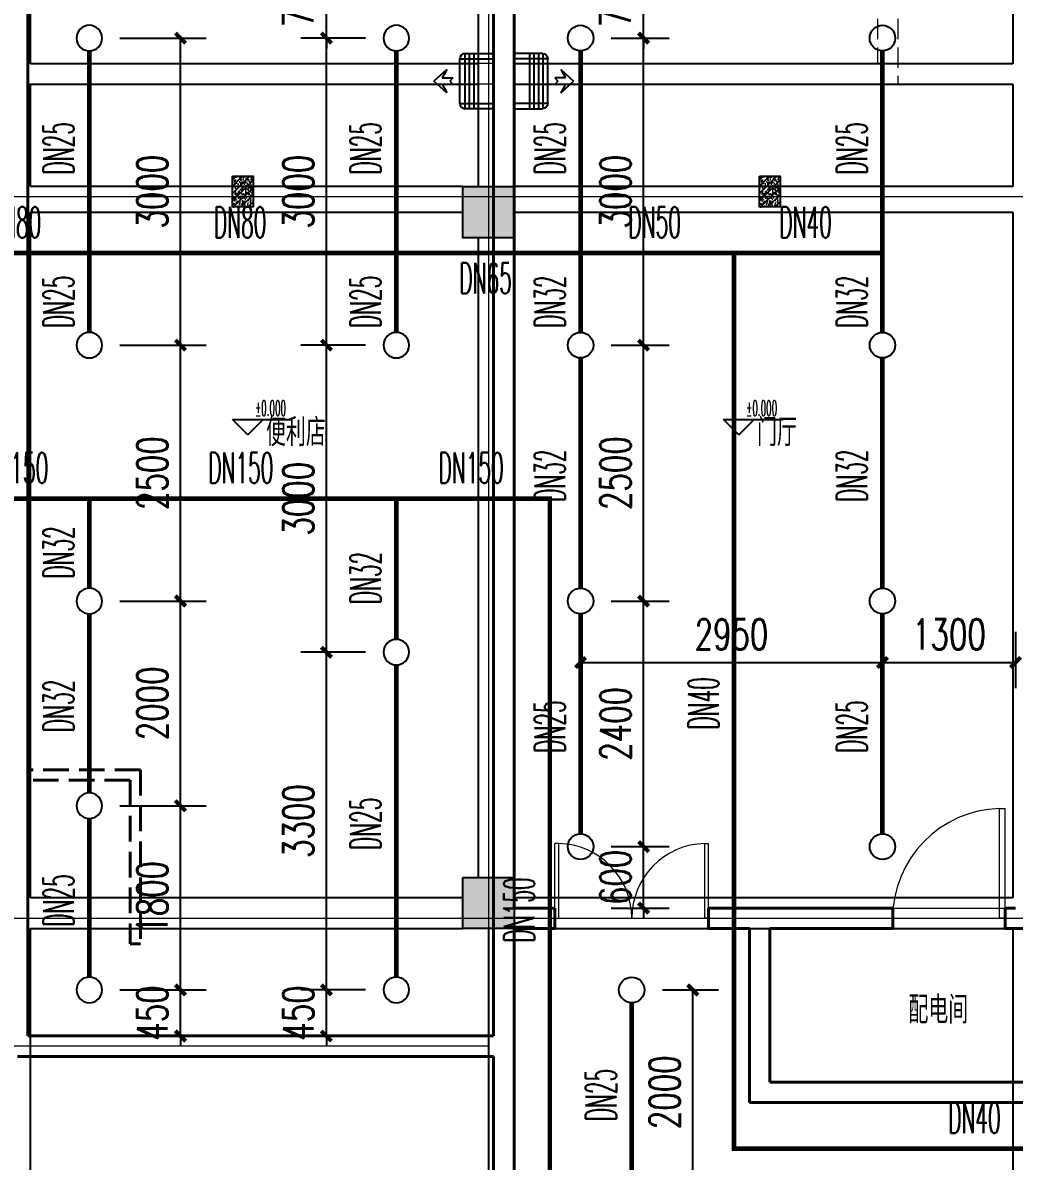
# Model space of a CAD drawing. Extents: x 1031190 to 1725648, y 733081 to 1571294.
# Drawn here: x 1133467 to 1143154, y 1141532 to 1152656 of the extents above; entities that cross this region are included whole.
import ezdxf

# ---------------------------------------------------------------- set-up
doc = ezdxf.new("R2010")
doc.units = 0
doc.header["$LTSCALE"] = 1000
doc.header["$MEASUREMENT"] = 0
for name, pattern in [('__DASH', [0.35, 0.25, -0.1]), ('ACAD_ISO10W100', [18.5, 12, -3, 0.5, -3]), ('DASH', [0.35, 0.25, -0.1]), ('DOTE', [2.42, 2, -0.2, 0.02, -0.2])]:
    doc.linetypes.add(name, pattern=pattern)
for name, color, linetype in [('A-AC', 8, 'Continuous'), ('BEAM', 4, 'Continuous'), ('DIM_ELEV', 3, 'Continuous'), ('EQUIP_不分区喷淋', 7, 'Continuous'), ('PIPE-不分区喷淋', 6, 'ZP'), ('PUB_TEXT', 4, 'Continuous'), ('S-COLU-HATCH', 30, 'Continuous'), ('S-COLU-LINE1', 6, 'Continuous'), ('TEXT_不分区喷淋', 7, 'Continuous'), ('TWT_DIM', 3, 'Continuous')]:
    doc.layers.add(name, color=color, linetype=linetype)
for name, color, linetype, lineweight in [('DOTE', 19, 'DOTE', 9), ('WALL', 9, 'Continuous', 40), ('WINDOW', 8, 'Continuous', 15), ('平面-看线', 45, 'Continuous', 15)]:
    doc.layers.add(name, color=color, linetype=linetype, lineweight=lineweight)
doc.styles.add('_TCH_DIM', font='SIMPLEX.shx', dxfattribs={"width": 0.6, "oblique": 10, "bigfont": 'hztxt.shx'})
doc.styles.add('_TCH_DIM_T3', font='SIMPLEX', dxfattribs={"width": 0.705882, "bigfont": 'GBCBIG'})
doc.styles.add('_TWT_PIPEDN', font='SIMPLEX.shx', dxfattribs={"width": 0.6, "oblique": 10, "height": 3, "bigfont": 'HZTXT.shx'})
doc.styles.get("Standard").update_dxf_attribs({"font": 'gbenor.shx', "bigfont": 'gbcbig.shx'})
doc.linetypes.add('ZP', pattern='A,3,-0.2,["ZP",Standard,S=0.25,R=0,X=-0.1,Y=-0.115],-0.35', length=3.55)
doc.dimstyles.new('_TWT_ARCH&&100', dxfattribs={"dimtxt": 297.5, "dimasz": 100, "dimexe": 250, "dimexo": 300, "dimgap": 126.25, "dimtad": 1, "dimdec": 0, "dimzin": 0, "dimdsep": 46, "dimtxsty": '_TCH_DIM_T3', "dimblk": 'ARCHTICK', "dimcen": 0.09, "dimclrt": 7, "dimazin": 2, "dimtfac": 1, "dimtdec": 0, "dimtix": 1, "dimtmove": 2, "dimatfit": 3, "dimfxl": 0, "dimtolj": 1, "dimtzin": 0, "dimarcsym": 0})

# ---------------------------------------------------------------- blocks, each defined once
blk = doc.blocks.new('A$C1F291256')
at = {"layer": 'BEAM', "linetype": 'ByBlock'}
h = blk.add_hatch(dxfattribs=at)
h.set_pattern_fill('ARMORED', color=2, scale=10, style=0)
h.set_pattern_definition([(50, (-1621721.564, 477805.3), (71.7260183, -6.2752135), [7.5, -82.5]), (355, (-1621721.56, 477805.3), (-13.8751334, 75.2192134), [6, -66]), (100.4514, (-1621715.587, 477804.78), (57.8509382, 68.9439542), [6.374019, -70.1142112]), (46.1842, (-1621721.56, 477825.3), (106.724105, -16.5519014), [11.25, -123.75]), (96.6356, (-1621712.67, 477823.92), (93.4662706, 97.411787), [9.561029, -105.1713]), (351.1842, (-1621721.56, 477825.3), (93.4661945, 97.41186), [9, -99]), (21, (-1621711.564, 477820.3), (59.6907052, -40.261889), [7.5, -82.5]), (326, (-1621711.56, 477820.3), (24.3315332, 72.5150045), [6, -66]), (71.4514, (-1621706.59, 477816.95), (84.0222629, 32.2530497), [6.374019, -70.1142112]), (37.5, (-1621721.564, 477805.302), (1.21598553, 33.2893854), [0, -65.2, 0, -67, 0, -66.25]), (7.5, (-1621721.564, 477805.302), (26.30695374, 39.4411712), [0, -38.2, 0, -63.7, 0, -25.25]), (327.5, (-1621743.864, 477805.302), (53.3822436, -2.25548717), [0, -25, 0, -78, 0, -103.5]), (317.5, (-1621753.864, 477805.3), (58.3186169, 10.0104982), [0, -32.5, 0, -51.8, 0, -73.5]), (45, (-1621721.564, 477805.3), (-35.355339, 35.355339), [])])
h.paths.add_polyline_path([(22900, 200), (22900, -100), (23100, -100), (23100, 200)])
h = blk.add_hatch(dxfattribs=at)
h.set_pattern_fill('ARMORED', color=2, scale=10, style=0)
h.set_pattern_definition([(50, (-1616571.62, 477805.3), (71.7260183, -6.2752135), [7.5, -82.5]), (355, (-1616571.62, 477805.3), (-13.8751334, 75.2192134), [6, -66]), (100.4514, (-1616565.64, 477804.78), (57.8509382, 68.9439542), [6.374019, -70.1142112]), (46.1842, (-1616571.62, 477825.3), (106.724105, -16.5519014), [11.25, -123.75]), (96.6356, (-1616562.72, 477823.92), (93.4662706, 97.411787), [9.561029, -105.1713]), (351.1842, (-1616571.62, 477825.3), (93.4661945, 97.41186), [9, -99]), (21, (-1616561.62, 477820.3), (59.6907052, -40.261889), [7.5, -82.5]), (326, (-1616561.62, 477820.3), (24.3315332, 72.5150045), [6, -66]), (71.4514, (-1616556.644, 477816.95), (84.0222629, 32.2530497), [6.374019, -70.1142112]), (37.5, (-1616571.618, 477805.302), (1.21598553, 33.2893854), [0, -65.2, 0, -67, 0, -66.25]), (7.5, (-1616571.62, 477805.302), (26.30695374, 39.4411712), [0, -38.2, 0, -63.7, 0, -25.25]), (327.5, (-1616593.918, 477805.302), (53.3822436, -2.25548717), [0, -25, 0, -78, 0, -103.5]), (317.5, (-1616603.92, 477805.3), (58.3186169, 10.0104982), [0, -32.5, 0, -51.8, 0, -73.5]), (45, (-1616571.62, 477805.3), (-35.355339, 35.355339), [])])
h.paths.add_polyline_path([(28050, 200), (28050, -100), (28250, -100), (28250, 200)])
at = {"layer": 'BEAM'}
h = blk.add_hatch(color=256, dxfattribs=at)
h.dxf.hatch_style = 1
h.paths.add_polyline_path([(25150, 100), (25650, 100), (25650, -400), (25150, -400)])
h = blk.add_hatch(color=256, dxfattribs=at)
h.dxf.hatch_style = 1
h.paths.add_polyline_path([(25150, -6650), (25650, -6650), (25650, -7150), (25150, -7150)])
for p, q in [((20925, 1300), (20925, 2250)), ((25300, 2250), (25300, 1300)), ((25650, 1300), (25650, 2250)), ((30525, 2250), (30525, 1300)), ((25300, 1300), (20925, 1300)), ((30525, 1300), (25650, 1300)), ((20925, 100), (20925, 1100)), ((20925, 1100), (25300, 1100)), ((25300, 1100), (25300, 100)), ((25650, 100), (25650, 1100)), ((25650, 1100), (30525, 1100)), ((30525, 1100), (30525, 100)), ((25151, 100), (20925, 100)), ((30525, 100), (25651, 100)), ((20925, -150), (25151, -150)), ((20925, -6850), (20925, -150)), ((25651, -150), (30525, -150)), ((30525, -150), (30525, -4600)), ((25300, -400), (25300, -6650)), ((25650, -6650), (25650, -400)), ((30525, -4600), (30525, -6850)), ((25151, -6850), (20925, -6850)), ((30525, -6850), (25651, -6850)), ((20925, -7150), (25151, -7150)), ((20925, -10575), (20925, -7150)), ((25400, -7150), (25400, -10575)), ((25650, -10575), (25650, -7150)), ((25651, -7150), (30525, -7150)), ((30525, -7150), (30525, -10575))]:
    blk.add_line(p, q, dxfattribs=at)
at = {"layer": 'BEAM', "color": 2, "linetype": 'ByBlock'}
for points in [[(22900, 200), (23100, 200), (23100, -100), (22900, -100)], [(28050, 200), (28250, 200), (28250, -100), (28050, -100)]]:
    blk.add_lwpolyline(points, close=True, dxfattribs=at)
at = {"layer": 'BEAM'}
for points in [[(25150, 100), (25650, 100), (25650, -400), (25150, -400)], [(25150, -6650), (25650, -6650), (25650, -7150), (25150, -7150)]]:
    blk.add_lwpolyline(points, close=True, dxfattribs=at)
blk = doc.blocks.new('QER5Y5WE3')
for p, q in [((-194, 188), (-1, 388)), ((72, 389), (-156, 153)), ((360, -17), (-29, 359)), ((389, 14), (0, 389)), ((72, 389), (387, 86)), ((236, 408), (404, 419)), ((326, 383), (236, 408)), ((326, 383), (253, 308)), ((372, 340), (299, 264)), ((399, 251), (372, 340)), ((399, 251), (404, 419)), ((292, -73), (-90, 296)), ((321, -43), (-61, 326)), ((297, 307), (253, 308)), ((299, 264), (297, 307)), ((194, -188), (-194, 188)), ((387, 86), (159, -151)), ((388, 13), (194, -188))]:
    blk.add_line(p, q)
for centre, start, end in [((36, 352), 46.0154, 136.0154), ((351, 49), 316.0154, 46.0154)]:
    blk.add_arc(centre, 51.3, start, end)
blk = doc.blocks.new('1241241')
at = {"layer": 'WALL', "color": 251, "linetype": '__DASH'}
for p, q in [((1100, 2600), (0, 2600)), ((0, 2500), (0, 2600)), ((1100, 2600), (1100, 900)), ((1000, 2500), (0, 2500)), ((1000, 2500), (1000, 900)), ((1100, 900), (1000, 900))]:
    blk.add_line(p, q, dxfattribs=at)
blk = doc.blocks.new('rewerwer')
at = {"layer": 'S-COLU-HATCH'}
h = blk.add_hatch(color=8, dxfattribs=at)
h.dxf.hatch_style = 1
h.paths.add_polyline_path([(1318338, 1151056), (1318838, 1151056), (1318838, 1150556), (1318338, 1150556)])
h = blk.add_hatch(color=8, dxfattribs=at)
h.dxf.hatch_style = 1
h.paths.add_polyline_path([(1318338, 1144306), (1318838, 1144306), (1318838, 1143806), (1318338, 1143806)])
at = {"layer": 'S-COLU-LINE1', "color": 8}
for points in [[(1318338, 1151056), (1318838, 1151056), (1318838, 1150556), (1318338, 1150556)], [(1318338, 1144306), (1318838, 1144306), (1318838, 1143806), (1318338, 1143806)]]:
    blk.add_lwpolyline(points, close=True, dxfattribs=at)
blk = doc.blocks.new('_ArchTick')
at = {"color": 0, "linetype": 'ByBlock', "const_width": 0.4}
blk.add_lwpolyline([(-0.5, -0.5), (0.5, 0.5)], dxfattribs=at)
blk = doc.blocks.new('*D721')
at = {"layer": 'Defpoints', "color": 0}
for p in [(1139417, 1143206), (1140014, 1143206), (1139417, 1141206)]:
    blk.add_point(p, dxfattribs=at)
at = {"layer": 'TWT_DIM', "color": 0, "lineweight": -2}
for p, q in [((1139717, 1143206), (1140264, 1143206)), ((1140014, 1141206), (1140014, 1143206)), ((1139717, 1141206), (1140264, 1141206))]:
    blk.add_line(p, q, dxfattribs=at)
at = {"layer": 'TWT_DIM', "color": 0, "lineweight": -2, "xscale": 100, "yscale": 100, "zscale": 100}
for p, rotation in [((1140014, 1143206), 90), ((1140014, 1141206), 270)]:
    blk.add_blockref('_ArchTick', p, dxfattribs=dict(at, rotation=rotation))
at = {"layer": 'TWT_DIM', "color": 7, "insert": (1139739, 1142206), "char_height": 297.5, "attachment_point": 5, "rotation": 90, "style": '_TCH_DIM_T3'}
blk.add_mtext('\\A1;2000', dxfattribs=at)
blk = doc.blocks.new('*D724')
at = {"layer": 'Defpoints', "color": 0}
for p in [(1138917, 1147006), (1141867, 1147006), (1141867, 1146405)]:
    blk.add_point(p, dxfattribs=at)
at = {"layer": 'TWT_DIM', "color": 0, "lineweight": -2}
for p, q in [((1138917, 1146706), (1138917, 1146155)), ((1141867, 1146706), (1141867, 1146155)), ((1138917, 1146405), (1141867, 1146405))]:
    blk.add_line(p, q, dxfattribs=at)
at = {"layer": 'TWT_DIM', "color": 0, "lineweight": -2, "xscale": 100, "yscale": 100, "zscale": 100, "rotation": 180}
blk.add_blockref('_ArchTick', (1138917, 1146405), dxfattribs=at)
at = {"layer": 'TWT_DIM', "color": 0, "lineweight": -2, "xscale": 100, "yscale": 100, "zscale": 100}
blk.add_blockref('_ArchTick', (1141867, 1146405), dxfattribs=at)
at = {"layer": 'TWT_DIM', "color": 7, "insert": (1140392, 1146680), "char_height": 297.5, "attachment_point": 5, "style": '_TCH_DIM_T3'}
blk.add_mtext('\\A1;2950', dxfattribs=at)
blk = doc.blocks.new('*D725')
at = {"layer": 'Defpoints', "color": 0}
for p in [(1141867, 1147006), (1143167, 1147006), (1143167, 1146405)]:
    blk.add_point(p, dxfattribs=at)
at = {"layer": 'TWT_DIM', "color": 0, "lineweight": -2}
for p, q in [((1141867, 1146706), (1141867, 1146155)), ((1143167, 1146706), (1143167, 1146155)), ((1141867, 1146405), (1143167, 1146405))]:
    blk.add_line(p, q, dxfattribs=at)
at = {"layer": 'TWT_DIM', "color": 0, "lineweight": -2, "xscale": 100, "yscale": 100, "zscale": 100, "rotation": 180}
blk.add_blockref('_ArchTick', (1141867, 1146405), dxfattribs=at)
at = {"layer": 'TWT_DIM', "color": 0, "lineweight": -2, "xscale": 100, "yscale": 100, "zscale": 100}
blk.add_blockref('_ArchTick', (1143167, 1146405), dxfattribs=at)
at = {"layer": 'TWT_DIM', "color": 7, "insert": (1142517, 1146680), "char_height": 297.5, "attachment_point": 5, "style": '_TCH_DIM_T3'}
blk.add_mtext('\\A1;1300', dxfattribs=at)
blk = doc.blocks.new('*D726')
at = {"layer": 'Defpoints', "color": 0}
for p in [(1138917, 1153256), (1139533, 1153256), (1138917, 1152506)]:
    blk.add_point(p, dxfattribs=at)
at = {"layer": 'TWT_DIM', "color": 0, "lineweight": -2}
for p, q in [((1139533, 1153256), (1139533, 1153356)), ((1139217, 1153256), (1139783, 1153256)), ((1139533, 1152506), (1139533, 1153256)), ((1139217, 1152506), (1139783, 1152506)), ((1139533, 1152506), (1139533, 1152406))]:
    blk.add_line(p, q, dxfattribs=at)
at = {"layer": 'TWT_DIM', "color": 0, "lineweight": -2, "xscale": 100, "yscale": 100, "zscale": 100}
for p, rotation in [((1139533, 1153256), 270), ((1139533, 1152506), 90)]:
    blk.add_blockref('_ArchTick', p, dxfattribs=dict(at, rotation=rotation))
at = {"layer": 'TWT_DIM', "color": 7, "insert": (1139258, 1152881), "char_height": 297.5, "attachment_point": 5, "rotation": 90, "style": '_TCH_DIM_T3'}
blk.add_mtext('\\A1;750', dxfattribs=at)
blk = doc.blocks.new('*D727')
at = {"layer": 'Defpoints', "color": 0}
for p in [(1138917, 1152506), (1139533, 1152506), (1138917, 1149506)]:
    blk.add_point(p, dxfattribs=at)
at = {"layer": 'TWT_DIM', "color": 0, "lineweight": -2}
for p, q in [((1139217, 1152506), (1139783, 1152506)), ((1139533, 1149506), (1139533, 1152506)), ((1139217, 1149506), (1139783, 1149506))]:
    blk.add_line(p, q, dxfattribs=at)
at = {"layer": 'TWT_DIM', "color": 0, "lineweight": -2, "xscale": 100, "yscale": 100, "zscale": 100}
for p, rotation in [((1139533, 1152506), 90), ((1139533, 1149506), 270)]:
    blk.add_blockref('_ArchTick', p, dxfattribs=dict(at, rotation=rotation))
at = {"layer": 'TWT_DIM', "color": 7, "insert": (1139258, 1151006), "char_height": 297.5, "attachment_point": 5, "rotation": 90, "style": '_TCH_DIM_T3'}
blk.add_mtext('\\A1;3000', dxfattribs=at)
blk = doc.blocks.new('*D728')
at = {"layer": 'Defpoints', "color": 0}
for p in [(1138917, 1149506), (1139533, 1149506), (1138917, 1147006)]:
    blk.add_point(p, dxfattribs=at)
at = {"layer": 'TWT_DIM', "color": 0, "lineweight": -2}
for p, q in [((1139217, 1149506), (1139783, 1149506)), ((1139533, 1147006), (1139533, 1149506)), ((1139217, 1147006), (1139783, 1147006))]:
    blk.add_line(p, q, dxfattribs=at)
at = {"layer": 'TWT_DIM', "color": 0, "lineweight": -2, "xscale": 100, "yscale": 100, "zscale": 100}
for p, rotation in [((1139533, 1149506), 90), ((1139533, 1147006), 270)]:
    blk.add_blockref('_ArchTick', p, dxfattribs=dict(at, rotation=rotation))
at = {"layer": 'TWT_DIM', "color": 7, "insert": (1139258, 1148256), "char_height": 297.5, "attachment_point": 5, "rotation": 90, "style": '_TCH_DIM_T3'}
blk.add_mtext('\\A1;2500', dxfattribs=at)
blk = doc.blocks.new('*D729')
at = {"layer": 'Defpoints', "color": 0}
for p in [(1138917, 1147006), (1139533, 1147006), (1138917, 1144606)]:
    blk.add_point(p, dxfattribs=at)
at = {"layer": 'TWT_DIM', "color": 0, "lineweight": -2}
for p, q in [((1139217, 1147006), (1139783, 1147006)), ((1139533, 1144606), (1139533, 1147006)), ((1139217, 1144606), (1139783, 1144606))]:
    blk.add_line(p, q, dxfattribs=at)
at = {"layer": 'TWT_DIM', "color": 0, "lineweight": -2, "xscale": 100, "yscale": 100, "zscale": 100}
for p, rotation in [((1139533, 1147006), 90), ((1139533, 1144606), 270)]:
    blk.add_blockref('_ArchTick', p, dxfattribs=dict(at, rotation=rotation))
at = {"layer": 'TWT_DIM', "color": 7, "insert": (1139258, 1145806), "char_height": 297.5, "attachment_point": 5, "rotation": 90, "style": '_TCH_DIM_T3'}
blk.add_mtext('\\A1;2400', dxfattribs=at)
blk = doc.blocks.new('*D730')
at = {"layer": 'Defpoints', "color": 0}
for p in [(1138917, 1144606), (1139533, 1144606), (1138917, 1144006)]:
    blk.add_point(p, dxfattribs=at)
at = {"layer": 'TWT_DIM', "color": 0, "lineweight": -2}
for p, q in [((1139533, 1144606), (1139533, 1144706)), ((1139217, 1144606), (1139783, 1144606)), ((1139533, 1144006), (1139533, 1144606)), ((1139217, 1144006), (1139783, 1144006)), ((1139533, 1144006), (1139533, 1143906))]:
    blk.add_line(p, q, dxfattribs=at)
at = {"layer": 'TWT_DIM', "color": 0, "lineweight": -2, "xscale": 100, "yscale": 100, "zscale": 100}
for p, rotation in [((1139533, 1144606), 270), ((1139533, 1144006), 90)]:
    blk.add_blockref('_ArchTick', p, dxfattribs=dict(at, rotation=rotation))
at = {"layer": 'TWT_DIM', "color": 7, "insert": (1139258, 1144306), "char_height": 297.5, "attachment_point": 5, "rotation": 90, "style": '_TCH_DIM_T3'}
blk.add_mtext('\\A1;600', dxfattribs=at)
blk = doc.blocks.new('*D736')
at = {"layer": 'Defpoints', "color": 0}
for p in [(1136434, 1143206), (1137117, 1143206), (1137117, 1142756)]:
    blk.add_point(p, dxfattribs=at)
at = {"layer": 'TWT_DIM', "color": 0, "lineweight": -2}
for p, q in [((1136434, 1143206), (1136434, 1143306)), ((1136817, 1143206), (1136184, 1143206)), ((1136434, 1142756), (1136434, 1143206)), ((1136817, 1142756), (1136184, 1142756)), ((1136434, 1142756), (1136434, 1142656))]:
    blk.add_line(p, q, dxfattribs=at)
at = {"layer": 'TWT_DIM', "color": 0, "lineweight": -2, "xscale": 100, "yscale": 100, "zscale": 100}
for p, rotation in [((1136434, 1143206), 270), ((1136434, 1142756), 90)]:
    blk.add_blockref('_ArchTick', p, dxfattribs=dict(at, rotation=rotation))
at = {"layer": 'TWT_DIM', "color": 7, "insert": (1136159, 1142981), "char_height": 297.5, "attachment_point": 5, "rotation": 90, "style": '_TCH_DIM_T3'}
blk.add_mtext('\\A1;450', dxfattribs=at)
blk = doc.blocks.new('*D737')
at = {"layer": 'Defpoints', "color": 0}
for p in [(1136434, 1146506), (1137117, 1146506), (1137117, 1143206)]:
    blk.add_point(p, dxfattribs=at)
at = {"layer": 'TWT_DIM', "color": 0, "lineweight": -2}
for p, q in [((1136817, 1146506), (1136184, 1146506)), ((1136434, 1143206), (1136434, 1146506)), ((1136817, 1143206), (1136184, 1143206))]:
    blk.add_line(p, q, dxfattribs=at)
at = {"layer": 'TWT_DIM', "color": 0, "lineweight": -2, "xscale": 100, "yscale": 100, "zscale": 100}
for p, rotation in [((1136434, 1146506), 90), ((1136434, 1143206), 270)]:
    blk.add_blockref('_ArchTick', p, dxfattribs=dict(at, rotation=rotation))
at = {"layer": 'TWT_DIM', "color": 7, "insert": (1136159, 1144856), "char_height": 297.5, "attachment_point": 5, "rotation": 90, "style": '_TCH_DIM_T3'}
blk.add_mtext('\\A1;3300', dxfattribs=at)
blk = doc.blocks.new('*D738')
at = {"layer": 'Defpoints', "color": 0}
for p in [(1136434, 1149506), (1137117, 1149506), (1137117, 1146506)]:
    blk.add_point(p, dxfattribs=at)
at = {"layer": 'TWT_DIM', "color": 0, "lineweight": -2}
for p, q in [((1136817, 1149506), (1136184, 1149506)), ((1136434, 1146506), (1136434, 1149506)), ((1136817, 1146506), (1136184, 1146506))]:
    blk.add_line(p, q, dxfattribs=at)
at = {"layer": 'TWT_DIM', "color": 0, "lineweight": -2, "xscale": 100, "yscale": 100, "zscale": 100}
for p, rotation in [((1136434, 1149506), 90), ((1136434, 1146506), 270)]:
    blk.add_blockref('_ArchTick', p, dxfattribs=dict(at, rotation=rotation))
at = {"layer": 'TWT_DIM', "color": 7, "insert": (1136159, 1148006), "char_height": 297.5, "attachment_point": 5, "rotation": 90, "style": '_TCH_DIM_T3'}
blk.add_mtext('\\A1;3000', dxfattribs=at)
blk = doc.blocks.new('*D739')
at = {"layer": 'Defpoints', "color": 0}
for p in [(1136434, 1152506), (1137117, 1152506), (1137117, 1149506)]:
    blk.add_point(p, dxfattribs=at)
at = {"layer": 'TWT_DIM', "color": 0, "lineweight": -2}
for p, q in [((1136817, 1152506), (1136184, 1152506)), ((1136434, 1149506), (1136434, 1152506)), ((1136817, 1149506), (1136184, 1149506))]:
    blk.add_line(p, q, dxfattribs=at)
at = {"layer": 'TWT_DIM', "color": 0, "lineweight": -2, "xscale": 100, "yscale": 100, "zscale": 100}
for p, rotation in [((1136434, 1152506), 90), ((1136434, 1149506), 270)]:
    blk.add_blockref('_ArchTick', p, dxfattribs=dict(at, rotation=rotation))
at = {"layer": 'TWT_DIM', "color": 7, "insert": (1136159, 1151006), "char_height": 297.5, "attachment_point": 5, "rotation": 90, "style": '_TCH_DIM_T3'}
blk.add_mtext('\\A1;3000', dxfattribs=at)
blk = doc.blocks.new('*D740')
at = {"layer": 'Defpoints', "color": 0}
for p in [(1136434, 1153256), (1137117, 1153256), (1137117, 1152506)]:
    blk.add_point(p, dxfattribs=at)
at = {"layer": 'TWT_DIM', "color": 0, "lineweight": -2}
for p, q in [((1136434, 1153256), (1136434, 1153356)), ((1136817, 1153256), (1136184, 1153256)), ((1136434, 1152506), (1136434, 1153256)), ((1136817, 1152506), (1136184, 1152506)), ((1136434, 1152506), (1136434, 1152406))]:
    blk.add_line(p, q, dxfattribs=at)
at = {"layer": 'TWT_DIM', "color": 0, "lineweight": -2, "xscale": 100, "yscale": 100, "zscale": 100}
for p, rotation in [((1136434, 1153256), 270), ((1136434, 1152506), 90)]:
    blk.add_blockref('_ArchTick', p, dxfattribs=dict(at, rotation=rotation))
at = {"layer": 'TWT_DIM', "color": 7, "insert": (1136159, 1152881), "char_height": 297.5, "attachment_point": 5, "rotation": 90, "style": '_TCH_DIM_T3'}
blk.add_mtext('\\A1;750', dxfattribs=at)
blk = doc.blocks.new('*D741')
at = {"layer": 'Defpoints', "color": 0}
for p in [(1134117, 1143206), (1135008, 1143206), (1134117, 1142756)]:
    blk.add_point(p, dxfattribs=at)
at = {"layer": 'TWT_DIM', "color": 0, "lineweight": -2}
for p, q in [((1135008, 1143206), (1135008, 1143306)), ((1134417, 1143206), (1135258, 1143206)), ((1135008, 1142756), (1135008, 1143206)), ((1134417, 1142756), (1135258, 1142756)), ((1135008, 1142756), (1135008, 1142656))]:
    blk.add_line(p, q, dxfattribs=at)
at = {"layer": 'TWT_DIM', "color": 0, "lineweight": -2, "xscale": 100, "yscale": 100, "zscale": 100}
for p, rotation in [((1135008, 1143206), 270), ((1135008, 1142756), 90)]:
    blk.add_blockref('_ArchTick', p, dxfattribs=dict(at, rotation=rotation))
at = {"layer": 'TWT_DIM', "color": 7, "insert": (1134733, 1142981), "char_height": 297.5, "attachment_point": 5, "rotation": 90, "style": '_TCH_DIM_T3'}
blk.add_mtext('\\A1;450', dxfattribs=at)
blk = doc.blocks.new('*D742')
at = {"layer": 'Defpoints', "color": 0}
for p in [(1134117, 1145006), (1135008, 1145006), (1134117, 1143206)]:
    blk.add_point(p, dxfattribs=at)
at = {"layer": 'TWT_DIM', "color": 0, "lineweight": -2}
for p, q in [((1134417, 1145006), (1135258, 1145006)), ((1135008, 1143206), (1135008, 1145006)), ((1134417, 1143206), (1135258, 1143206))]:
    blk.add_line(p, q, dxfattribs=at)
at = {"layer": 'TWT_DIM', "color": 0, "lineweight": -2, "xscale": 100, "yscale": 100, "zscale": 100}
for p, rotation in [((1135008, 1145006), 90), ((1135008, 1143206), 270)]:
    blk.add_blockref('_ArchTick', p, dxfattribs=dict(at, rotation=rotation))
at = {"layer": 'TWT_DIM', "color": 7, "insert": (1134733, 1144106), "char_height": 297.5, "attachment_point": 5, "rotation": 90, "style": '_TCH_DIM_T3'}
blk.add_mtext('\\A1;1800', dxfattribs=at)
blk = doc.blocks.new('*D743')
at = {"layer": 'Defpoints', "color": 0}
for p in [(1134117, 1147006), (1135008, 1147006), (1134117, 1145006)]:
    blk.add_point(p, dxfattribs=at)
at = {"layer": 'TWT_DIM', "color": 0, "lineweight": -2}
for p, q in [((1134417, 1147006), (1135258, 1147006)), ((1135008, 1145006), (1135008, 1147006)), ((1134417, 1145006), (1135258, 1145006))]:
    blk.add_line(p, q, dxfattribs=at)
at = {"layer": 'TWT_DIM', "color": 0, "lineweight": -2, "xscale": 100, "yscale": 100, "zscale": 100}
for p, rotation in [((1135008, 1147006), 90), ((1135008, 1145006), 270)]:
    blk.add_blockref('_ArchTick', p, dxfattribs=dict(at, rotation=rotation))
at = {"layer": 'TWT_DIM', "color": 7, "insert": (1134733, 1146006), "char_height": 297.5, "attachment_point": 5, "rotation": 90, "style": '_TCH_DIM_T3'}
blk.add_mtext('\\A1;2000', dxfattribs=at)
blk = doc.blocks.new('*D744')
at = {"layer": 'Defpoints', "color": 0}
for p in [(1134117, 1149506), (1135008, 1149506), (1134117, 1147006)]:
    blk.add_point(p, dxfattribs=at)
at = {"layer": 'TWT_DIM', "color": 0, "lineweight": -2}
for p, q in [((1134417, 1149506), (1135258, 1149506)), ((1135008, 1147006), (1135008, 1149506)), ((1134417, 1147006), (1135258, 1147006))]:
    blk.add_line(p, q, dxfattribs=at)
at = {"layer": 'TWT_DIM', "color": 0, "lineweight": -2, "xscale": 100, "yscale": 100, "zscale": 100}
for p, rotation in [((1135008, 1149506), 90), ((1135008, 1147006), 270)]:
    blk.add_blockref('_ArchTick', p, dxfattribs=dict(at, rotation=rotation))
at = {"layer": 'TWT_DIM', "color": 7, "insert": (1134733, 1148256), "char_height": 297.5, "attachment_point": 5, "rotation": 90, "style": '_TCH_DIM_T3'}
blk.add_mtext('\\A1;2500', dxfattribs=at)
blk = doc.blocks.new('*D745')
at = {"layer": 'Defpoints', "color": 0}
for p in [(1134117, 1152506), (1135008, 1152506), (1134117, 1149506)]:
    blk.add_point(p, dxfattribs=at)
at = {"layer": 'TWT_DIM', "color": 0, "lineweight": -2}
for p, q in [((1134417, 1152506), (1135258, 1152506)), ((1135008, 1149506), (1135008, 1152506)), ((1134417, 1149506), (1135258, 1149506))]:
    blk.add_line(p, q, dxfattribs=at)
at = {"layer": 'TWT_DIM', "color": 0, "lineweight": -2, "xscale": 100, "yscale": 100, "zscale": 100}
for p, rotation in [((1135008, 1152506), 90), ((1135008, 1149506), 270)]:
    blk.add_blockref('_ArchTick', p, dxfattribs=dict(at, rotation=rotation))
at = {"layer": 'TWT_DIM', "color": 7, "insert": (1134733, 1151006), "char_height": 297.5, "attachment_point": 5, "rotation": 90, "style": '_TCH_DIM_T3'}
blk.add_mtext('\\A1;3000', dxfattribs=at)
blk = doc.blocks.new('$TwtSys$00000125')
blk.add_circle((0, 0, 0), 1)
blk = doc.blocks.new('$DorLib2D$00000002')
for p, q in [((-0.5, 0), (-0.5, 0.4875)), ((-0.475, 0.4875), (-0.5, 0.4875)), ((-0.475, 0), (-0.475, 0.4875)), ((0.475, 0), (0.475, 0.4875)), ((0.475, 0.4875), (0.5, 0.4875)), ((0.5, 0), (0.5, 0.4875)), ((-0.5, 0), (-0.475, 0)), ((0.5, 0), (0.475, 0))]:
    blk.add_line(p, q)
at = {"lineweight": 13}
for centre, start, end in [((-0.4875, 0), 0, 88.53072), ((0.4875, 0), 91.46928, 180)]:
    blk.add_arc(centre, 0.4875, start, end, dxfattribs=at)
blk = doc.blocks.new('$DorLib2D$00000001')
for p, q in [((0.45, 0.975), (0.5, 0.975)), ((0.45, 0), (0.45, 0.975)), ((0.5, 0), (0.5, 0.975)), ((0.5, 0), (0.45, 0))]:
    blk.add_line(p, q)
at = {"lineweight": 13}
blk.add_arc((0.475, 0), 0.975, 91.4693, 180, dxfattribs=at)

msp = doc.modelspace()

# ---------------------------------------------------------------- hatches: boundary and pattern name
at = {"layer": 'PIPE-不分区喷淋'}
for points in [[(1138617, 1148006.1), (1138639.5, 1148006.1), (1138639.5, 1148028.6)], [(1138617, 1148006.1), (1138617, 1148028.6), (1138639.5, 1148028.6)], [(1140417, 1141656.1), (1140394.5, 1141656.1), (1140394.5, 1141633.6)], [(1140417, 1141656.1), (1140417, 1141633.6), (1140394.5, 1141633.6)]]:
    msp.add_hatch(color=256, dxfattribs=at).paths.add_polyline_path(points)

# ---------------------------------------------------------------- linework, layer by layer
at = {"layer": 'DIM_ELEV', "color": 8}
for p, q in [((1135664.8, 1148630.9), (1135514.8, 1148780.9)), ((1135514.8, 1148780.9), (1136099.4, 1148780.9)), ((1135664.8, 1148630.9), (1135814.8, 1148780.9)), ((1140463.2, 1148630.9), (1140313.2, 1148780.9)), ((1140313.2, 1148780.9), (1140897.8, 1148780.9)), ((1140463.2, 1148630.9), (1140613.2, 1148780.9))]:
    msp.add_line(p, q, dxfattribs=at)
at = {"layer": 'DOTE', "linetype": 'ACAD_ISO10W100', "ltscale": 100}
for p, q in [((1138017, 1157556.1), (1138017, 1132856.1)), ((1146617, 1150956.1), (1110440.6, 1150956.1)), ((1129617, 1143906.1), (1188217, 1143906.1)), ((1138017, 1142656.1), (1129617, 1142656.1))]:
    msp.add_line(p, q, dxfattribs=at)
at = {"layer": 'PIPE-不分区喷淋', "const_width": 45}
for points in [[(1134117, 1152381.1), (1134117, 1150406.1)], [(1137117, 1150406.1), (1137117, 1152381.1)], [(1138917, 1152381.1), (1138917, 1150406.1)], [(1141867, 1152381.1), (1141867, 1150406.1)], [(1134117, 1150406.1), (1132717, 1150406.1)], [(1134117, 1150406.1), (1134117, 1149631.1)], [(1137117, 1150406.1), (1134117, 1150406.1)], [(1137117, 1149631.1), (1137117, 1150406.1)], [(1138917, 1150406.1), (1137117, 1150406.1)], [(1138917, 1150406.1), (1138917, 1149631.1)], [(1140417, 1150406.1), (1138917, 1150406.1)], [(1140417, 1141656.1), (1140417, 1150406.1)], [(1141867, 1150406.1), (1140417, 1150406.1)], [(1141867, 1150406.1), (1141867, 1149631.1)], [(1138917, 1149381.1), (1138917, 1147131.1)], [(1141867, 1149381.1), (1141867, 1147131.1)], [(1134117, 1148006.1), (1132717, 1148006.1)], [(1137117, 1148006.1), (1134117, 1148006.1)], [(1134117, 1147131.1), (1134117, 1148006.1)], [(1137117, 1146631.1), (1137117, 1148006.1)], [(1138617, 1148006.1), (1137117, 1148006.1)], [(1138617, 1140006.1), (1138617, 1148006.1)], [(1134117, 1145131.1), (1134117, 1146881.1)], [(1138917, 1146881.1), (1138917, 1144731.1)], [(1141867, 1146881.1), (1141867, 1144731.1)], [(1137117, 1143331.1), (1137117, 1146381.1)], [(1134117, 1144881.1), (1134117, 1143331.1)], [(1139417, 1143081.1), (1139417, 1141331.1)], [(1145167, 1141656.1), (1140417, 1141656.1)]]:
    msp.add_lwpolyline(points, dxfattribs=at)
at = {"layer": 'WALL', "color": 8}
for p, q in [((1133517, 1142756.1), (1133517, 1153256.1)), ((1138067, 1143906.1), (1138067, 1153256.1)), ((1138267, 1144006.1), (1138267, 1153256.1)), ((1138667.3, 1144006.1), (1138267, 1144006.1)), ((1138667.3, 1143806.1), (1138667.3, 1144006.1)), ((1140667, 1144006.1), (1140167.3, 1144006.1)), ((1140167.3, 1144006.1), (1140167.3, 1143806.1)), ((1141967, 1144006.1), (1140667, 1144006.1)), ((1141967, 1143806.1), (1141967, 1144006.1)), ((1143167, 1144006.1), (1143067, 1144006.1)), ((1143067, 1144006.1), (1143067, 1143806.1)), ((1138067, 1142756.1), (1138067, 1143906.1)), ((1138267, 1142656.1), (1138267, 1143806.1)), ((1138267, 1143806.1), (1138667.3, 1143806.1)), ((1140167.3, 1143806.1), (1140567, 1143806.1)), ((1140567, 1143806.1), (1140567, 1142106.1)), ((1140767, 1143806.1), (1140767, 1142306.1)), ((1140767, 1143806.1), (1141967, 1143806.1)), ((1143067, 1143806.1), (1143267, 1143806.1)), ((1133517, 1142756.1), (1138067, 1142756.1)), ((1138267, 1137656.1), (1138267, 1142656.1)), ((1133417, 1142556.1), (1138067, 1142556.1)), ((1138067, 1137656.1), (1138067, 1142556.1)), ((1140767, 1142306.1), (1144067, 1142306.1)), ((1140567, 1142106.1), (1144267, 1142106.1))]:
    msp.add_line(p, q, dxfattribs=at)
at = {"layer": 'WINDOW'}
for p, q in [((1141967, 1144006.1), (1143067, 1144006.1)), ((1141967, 1143806.1), (1143067, 1143806.1))]:
    msp.add_line(p, q, dxfattribs=at)
at = {"layer": '平面-看线', "color": 8, "linetype": 'DASH', "ltscale": 0.8}
for points in [[(1142017, 1153256.1), (1142017, 1152056.6), (1138267, 1152056.6)], [(1141817, 1153256.1), (1141817, 1152256.6), (1138267, 1152256.6)], [(1138067, 1152256.6), (1133517, 1152256.6)], [(1138067, 1152056.6), (1133517, 1152056.6)]]:
    msp.add_lwpolyline(points, dxfattribs=at)

# ---------------------------------------------------------------- block references
at = {"color": 8}
msp.add_blockref('1241241', (1133517, 1142756.1), dxfattribs=at)
at = {"layer": 'A-AC', "color": 8, "linetype": 'ByBlock', "rotation": 133.9846063388433}
msp.add_blockref('QER5Y5WE3', (1138067, 1152086.1), dxfattribs=at)
at = {"layer": 'A-AC', "color": 8, "linetype": 'ByBlock', "xscale": -1, "rotation": 226.0153936611567}
msp.add_blockref('QER5Y5WE3', (1138267, 1152086.1), dxfattribs=at)
at = {"layer": 'BEAM'}
msp.add_blockref('A$C1F291256', (1112617, 1150956.1), dxfattribs=at)
at = {"layer": 'EQUIP_不分区喷淋', "xscale": 125, "zscale": 125}
for p, yscale, rotation in [((1134117, 1152506.1), -125, 179.9999999998998), ((1137117, 1152506.1), -125, 179.9999999998998), ((1138917, 1152506.1), 125, 1.243358235020514e-11), ((1141867, 1152506.1), 125, 1.243358235020514e-11), ((1134117, 1149506.1), -125, 179.9999999998998), ((1137117, 1149506.1), -125, 179.9999999998998), ((1138917, 1149506.1), 125, 1.243358235020514e-11), ((1141867, 1149506.1), 125, 1.243358235020514e-11), ((1134117, 1147006.1), -125, 179.9999999998998), ((1138917, 1147006.1), 125, 1.243358235020514e-11), ((1141867, 1147006.1), 125, 1.243358235020514e-11), ((1137117, 1146506.1), -125, 179.9999999998998), ((1134117, 1145006.1), -125, 179.9999999998998), ((1138917, 1144606.1), 125, 1.243358235020514e-11), ((1141867, 1144606.1), 125, 1.243358235020514e-11), ((1134117, 1143206.1), -125, 179.9999999998998), ((1137117, 1143206.1), -125, 179.9999999998998), ((1139417, 1143206.1), 125, 1.243358235020514e-11)]:
    msp.add_blockref('$TwtSys$00000125', p, dxfattribs=dict(at, yscale=yscale, rotation=rotation))
at = {"layer": 'S-COLU-LINE1', "color": 8}
msp.add_blockref('rewerwer', (-180570.7, 0), dxfattribs=at)
at = {"layer": 'WINDOW'}
for name, p, xscale, yscale, zscale, rotation in [('$DorLib2D$00000001', (1142517, 1143906.1), 1100, 1100, 1100, 2.565425619745916e-11), ('$DorLib2D$00000002', (1139417.3, 1143906.1), 1500, 1500, 1500, 1.494103880900771e-10)]:
    msp.add_blockref(name, p, dxfattribs=dict(at, xscale=xscale, yscale=yscale, zscale=zscale, rotation=rotation))

# ---------------------------------------------------------------- texts
at = {"layer": 'DIM_ELEV', "color": 8, "style": '_TCH_DIM', "width": 0.423529}
for p in [(1135737.4, 1148815.9), (1140535.8, 1148815.9)]:
    msp.add_text('%%P0.000', height=148.75, dxfattribs=at).set_placement(p)
at = {"layer": 'PUB_TEXT', "color": 8}
for s, p in [('便利店', (1135844, 1148519.2)), ('门厅', (1140642.4, 1148519.2)), ('配电间', (1142120.7, 1142877))]:
    msp.add_text(s, height=270.07, dxfattribs=at).set_placement(p)
at = {"layer": 'TEXT_不分区喷淋', "style": '_TWT_PIPEDN', "width": 0.48}
for s, p in [('DN25', (1133967, 1151172.5)), ('DN25', (1136967, 1151172.5)), ('DN25', (1138767, 1151172.5)), ('DN25', (1141717, 1151172.5)), ('DN25', (1133967, 1149672.5)), ('DN25', (1136967, 1149672.5)), ('DN32', (1138767, 1149674.2)), ('DN32', (1141717, 1149674.2)), ('DN32', (1138767, 1147974.2)), ('DN32', (1141717, 1147974.2)), ('DN32', (1133967, 1147224.2)), ('DN32', (1136967, 1146974.2)), ('DN32', (1133967, 1145724.2)), ('DN40', (1140267, 1145749.2)), ('DN25', (1138767, 1145522.5)), ('DN25', (1141717, 1145522.5)), ('DN25', (1136967, 1144572.5)), ('DN25', (1133967, 1143822.6)), ('DN150', (1138467, 1143669.3)), ('DN25', (1139267, 1141922.5))]:
    msp.add_text(s, height=300, rotation=90, dxfattribs=at).set_placement(p)
for s, p in [('DN80', (1133135, 1150556.1)), ('DN80', (1135335, 1150556.1)), ('DN50', (1139385, 1150556.1)), ('DN40', (1140860, 1150556.1)), ('DN65', (1137733.4, 1150009.4)), ('DN150', (1133080.1, 1148156.1)), ('DN150', (1135280.1, 1148156.1)), ('DN150', (1137530.1, 1148156.1)), ('DN40', (1142510, 1141806.1))]:
    msp.add_text(s, height=300, dxfattribs=at).set_placement(p)

# ---------------------------------------------------------------- dimensions: what is measured, and where the dimension line sits
at = {"layer": 'TWT_DIM'}
for p1, p2, distance, picture, middle in [((1137117, 1152506.1), (1137117, 1153256.1), 682.7, '*D740', (1136159.3, 1152881.1)), ((1138917, 1152506.1), (1138917, 1153256.1), -615.6, '*D726', (1139257.6, 1152881.1)), ((1134117, 1149506.1), (1134117, 1152506.1), -891.2, '*D745', (1134733.2, 1151006.1)), ((1137117, 1149506.1), (1137117, 1152506.1), 682.7, '*D739', (1136159.3, 1151006.1)), ((1138917, 1149506.1), (1138917, 1152506.1), -615.6, '*D727', (1139257.6, 1151006.1)), ((1134117, 1147006.1), (1134117, 1149506.1), -891.2, '*D744', (1134733.2, 1148256.1)), ((1137117, 1146506.1), (1137117, 1149506.1), 682.7, '*D738', (1136159.3, 1148006.1)), ((1138917, 1147006.1), (1138917, 1149506.1), -615.6, '*D728', (1139257.6, 1148256.1)), ((1134117, 1145006.1), (1134117, 1147006.1), -891.2, '*D743', (1134733.2, 1146006.1)), ((1138917, 1147006.1), (1141867, 1147006.1), -601.1, '*D724', (1140392, 1146680.1)), ((1138917, 1144606.1), (1138917, 1147006.1), -615.6, '*D729', (1139257.6, 1145806.1)), ((1141867, 1147006.1), (1143167, 1147006.1), -601.1, '*D725', (1142517, 1146680.1)), ((1137117, 1143206.1), (1137117, 1146506.1), 682.7, '*D737', (1136159.3, 1144856.1)), ((1134117, 1143206.1), (1134117, 1145006.1), -891.2, '*D742', (1134733.2, 1144106.1)), ((1138917, 1144006.1), (1138917, 1144606.1), -615.6, '*D730', (1139257.6, 1144306.1)), ((1134117, 1142756.1), (1134117, 1143206.1), -891.2, '*D741', (1134733.2, 1142981.1)), ((1137117, 1142756.1), (1137117, 1143206.1), 682.7, '*D736', (1136159.3, 1142981.1)), ((1139417, 1141206.1), (1139417, 1143206.1), -596.8, '*D721', (1139738.7, 1142206.1))]:
    dim = msp.add_aligned_dim(p1=p1, p2=p2, distance=distance, dimstyle='_TWT_ARCH&&100', dxfattribs=at)
    dim.commit()
    dim.dimension.update_dxf_attribs({"geometry": picture, "text_midpoint": middle})

doc.saveas('drawing.dxf')
